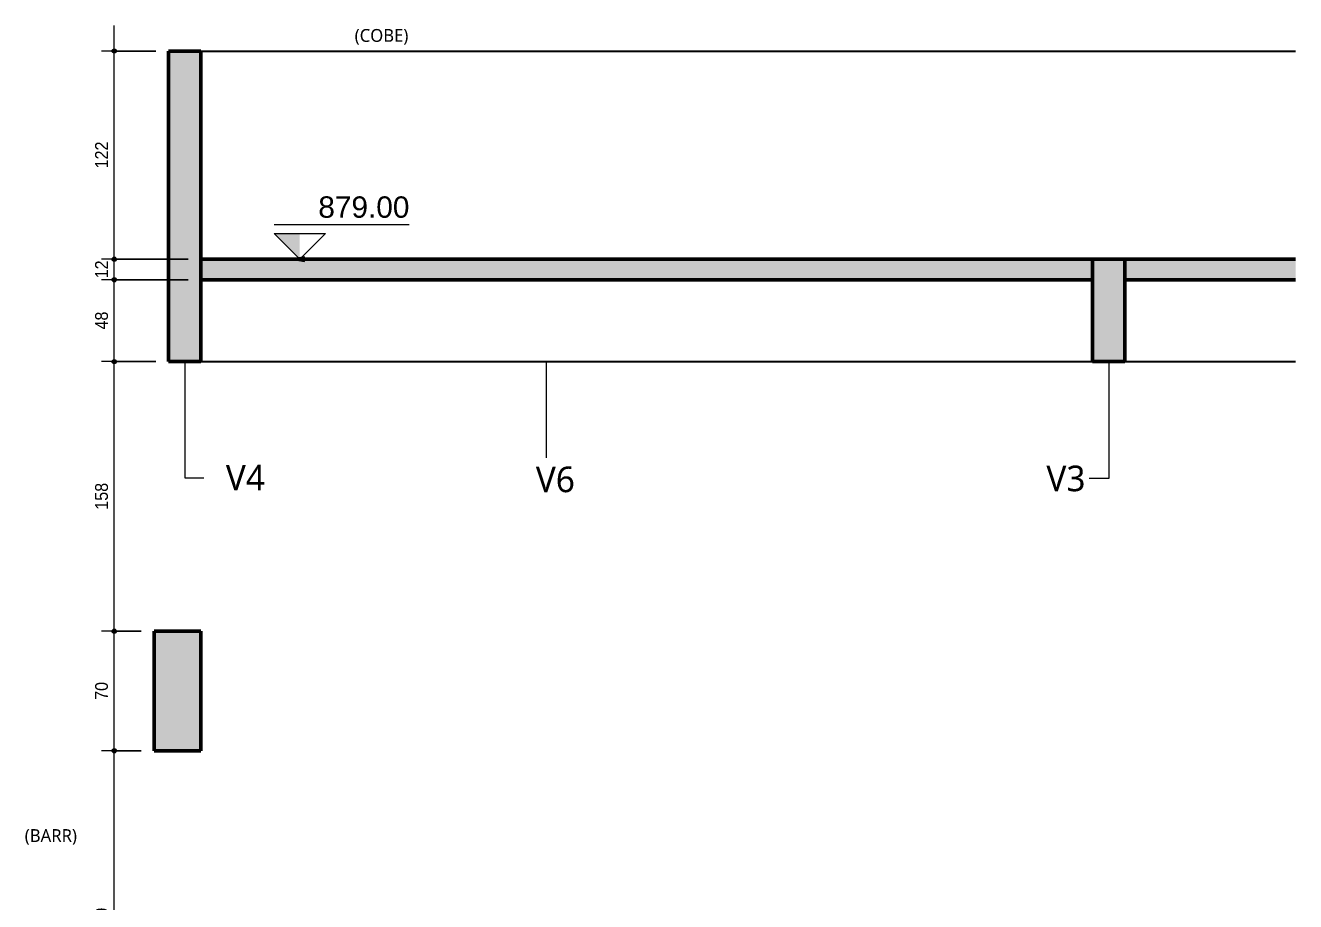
# Model space of a CAD drawing. Extents: x -875 to 3162, y 79010 to 88037.
# Drawn here: x 929 to 1674, y 87524 to 88037 of the extents above; entities that cross this region are included whole.
import ezdxf

# ---------------------------------------------------------------- set-up
doc = ezdxf.new("R2010")
doc.units = 0
for name, color, linetype, lineweight in [('A-ANNO-DIMS', 7, 'Continuous', 9), ('A-ANNO-DIMS-50', 7, 'Continuous', 9), ('A-FLOR', 7, 'Continuous', 25), ('G-ANNO-DIMS', 7, 'Continuous', 9), ('G-ANNO-TEXT', 7, 'Continuous', 9), ('S-BEAM', 7, 'Continuous', 25), ('S-BEAM-IDEN', 7, 'Continuous', 9)]:
    doc.layers.add(name, color=color, linetype=linetype, lineweight=lineweight)
doc.styles.add('Arial_1', font='arial.ttf', dxfattribs={"width": 0.9, "height": 7.5})
doc.styles.add('Arial_2', font='arial.ttf', dxfattribs={"height": 12.5})
doc.styles.add('Gadugi_1', font='gadugi.ttf', dxfattribs={"height": 15})
doc.styles.add('Gadugi_3', font='gadugi.ttf', dxfattribs={"height": 7.5})
doc.dimstyles.new('PED_1_5mm_ESQ', dxfattribs={"dimscale": 30.48, "dimtxt": 7.651945, "dimasz": 0.328084, "dimexe": 0.246063, "dimexo": 0.246063, "dimgap": 0.049213, "dimtad": 1, "dimdec": 1, "dimrnd": 0.5, "dimdsep": 46, "dimtxsty": 'Arial_1', "dimblk1": 'DOTSMALL', "dimblk2": 'DOTSMALL', "dimsah": 1, "dimcen": 0.09, "dimdle": 0.492126, "dimazin": 0, "dimtfac": 1, "dimtdec": 4, "dimtix": 1, "dimtmove": 0, "dimatfit": 3, "dimfxl": 1, "dimtvp": 1, "dimtolj": 1, "dimtzin": 0, "dimarcsym": 2})

# ---------------------------------------------------------------- blocks, each defined once
blk = doc.blocks.new('DIMBLOCK137-CT A 004 - CORTE D_2 ESCADA BARRILETE')
at = {"layer": 'A-ANNO-DIMS-50', "transparency": 16777216}
h = blk.add_hatch(color=256, dxfattribs=at)
edge = h.paths.add_edge_path(flags=0)
edge.add_arc((981.4, 87612), 1.25, 0, 360)
h = blk.add_hatch(color=256, dxfattribs=at)
edge = h.paths.add_edge_path(flags=0)
edge.add_arc((981.4, 87412), 1.25, 0, 360)
for p, q in [((997.23, 87612), (973.9, 87612)), ((981.4, 87412), (981.4, 87612)), ((981.4, 87612), (997.23, 87612)), ((987.13, 87412), (973.9, 87412)), ((981.4, 87412), (987.13, 87412))]:
    blk.add_line(p, q, dxfattribs=at)
for centre in [(981.4, 87612), (981.4, 87412)]:
    blk.add_circle(centre, 1.25, dxfattribs=at)
at = {"layer": 'A-ANNO-DIMS-50', "color": 0, "transparency": 16777216, "insert": (970.17, 87504.23), "char_height": 7.5, "width": 18.6472, "attachment_point": 1, "rotation": 90, "line_spacing_factor": 0.941778, "style": 'Arial_1'}
blk.add_mtext('200', dxfattribs=at)
blk = doc.blocks.new('_DotSmall')
at = {"color": 0, "linetype": 'ByBlock', "const_width": 0.5}
blk.add_lwpolyline([(-0.0625, 0, 1), (0.0625, 0, 1)], format="xyb", close=True, dxfattribs=at)
blk = doc.blocks.new('DIMBLOCK138-CT A 004 - CORTE D_2 ESCADA BARRILETE')
at = {"layer": 'A-ANNO-DIMS-50', "transparency": 16777216}
h = blk.add_hatch(color=256, dxfattribs=at)
edge = h.paths.add_edge_path(flags=0)
edge.add_arc((981.4, 87682), 1.25, 0, 360)
h = blk.add_hatch(color=256, dxfattribs=at)
edge = h.paths.add_edge_path(flags=0)
edge.add_arc((981.4, 87612), 1.25, 0, 360)
for p, q in [((997.23, 87682), (973.9, 87682)), ((981.4, 87612), (981.4, 87682)), ((981.4, 87682), (997.23, 87682)), ((997.23, 87612), (973.9, 87612)), ((981.4, 87612), (997.23, 87612))]:
    blk.add_line(p, q, dxfattribs=at)
for centre in [(981.4, 87682), (981.4, 87612)]:
    blk.add_circle(centre, 1.25, dxfattribs=at)
at = {"layer": 'A-ANNO-DIMS-50', "color": 0, "transparency": 16777216, "insert": (970.17, 87641.82), "char_height": 7.5, "width": 12.4315, "attachment_point": 1, "rotation": 90, "line_spacing_factor": 0.941778, "style": 'Arial_1'}
blk.add_mtext('70', dxfattribs=at)
blk = doc.blocks.new('DIMBLOCK139-CT A 004 - CORTE D_2 ESCADA BARRILETE')
at = {"layer": 'A-ANNO-DIMS-50', "transparency": 16777216}
h = blk.add_hatch(color=256, dxfattribs=at)
edge = h.paths.add_edge_path(flags=0)
edge.add_arc((981.4, 87840), 1.25, 0, 360)
h = blk.add_hatch(color=256, dxfattribs=at)
edge = h.paths.add_edge_path(flags=0)
edge.add_arc((981.4, 87682), 1.25, 0, 360)
for p, q in [((1005.73, 87840), (973.9, 87840)), ((981.4, 87682), (981.4, 87840)), ((981.4, 87840), (1005.73, 87840)), ((997.23, 87682), (973.9, 87682)), ((981.4, 87682), (997.23, 87682))]:
    blk.add_line(p, q, dxfattribs=at)
for centre in [(981.4, 87840), (981.4, 87682)]:
    blk.add_circle(centre, 1.25, dxfattribs=at)
at = {"layer": 'A-ANNO-DIMS-50', "color": 0, "transparency": 16777216, "insert": (970.17, 87753.23), "char_height": 7.5, "width": 18.6472, "attachment_point": 1, "rotation": 90, "line_spacing_factor": 0.941778, "style": 'Arial_1'}
blk.add_mtext('158', dxfattribs=at)
blk = doc.blocks.new('DIMBLOCK140-CT A 004 - CORTE D_2 ESCADA BARRILETE')
at = {"layer": 'A-ANNO-DIMS-50', "transparency": 16777216}
h = blk.add_hatch(color=256, dxfattribs=at)
edge = h.paths.add_edge_path(flags=0)
edge.add_arc((981.4, 87888), 1.25, 0, 360)
h = blk.add_hatch(color=256, dxfattribs=at)
edge = h.paths.add_edge_path(flags=0)
edge.add_arc((981.4, 87840), 1.25, 0, 360)
for p, q in [((1024.73, 87888), (973.9, 87888)), ((981.4, 87840), (981.4, 87888)), ((981.4, 87888), (1024.73, 87888)), ((1005.73, 87840), (973.9, 87840)), ((981.4, 87840), (1005.73, 87840))]:
    blk.add_line(p, q, dxfattribs=at)
for centre in [(981.4, 87888), (981.4, 87840)]:
    blk.add_circle(centre, 1.25, dxfattribs=at)
at = {"layer": 'A-ANNO-DIMS-50', "color": 0, "transparency": 16777216, "insert": (970.17, 87858.82), "char_height": 7.5, "width": 12.4315, "attachment_point": 1, "rotation": 90, "line_spacing_factor": 0.941778, "style": 'Arial_1'}
blk.add_mtext('48', dxfattribs=at)
blk = doc.blocks.new('DIMBLOCK141-CT A 004 - CORTE D_2 ESCADA BARRILETE')
at = {"layer": 'A-ANNO-DIMS-50', "transparency": 16777216}
h = blk.add_hatch(color=256, dxfattribs=at)
edge = h.paths.add_edge_path(flags=0)
edge.add_arc((981.4, 87900), 1.25, 0, 360)
h = blk.add_hatch(color=256, dxfattribs=at)
edge = h.paths.add_edge_path(flags=0)
edge.add_arc((981.4, 87888), 1.25, 0, 360)
for p, q in [((1024.73, 87900), (973.9, 87900)), ((981.4, 87888), (981.4, 87900)), ((981.4, 87900), (1024.73, 87900)), ((1024.73, 87888), (973.9, 87888)), ((981.4, 87888), (1024.73, 87888))]:
    blk.add_line(p, q, dxfattribs=at)
for centre in [(981.4, 87900), (981.4, 87888)]:
    blk.add_circle(centre, 1.25, dxfattribs=at)
at = {"layer": 'A-ANNO-DIMS-50', "color": 0, "transparency": 16777216, "insert": (970.17, 87888.82), "char_height": 7.5, "width": 12.4315, "attachment_point": 1, "rotation": 90, "line_spacing_factor": 0.941778, "style": 'Arial_1'}
blk.add_mtext('12', dxfattribs=at)
blk = doc.blocks.new('DIMBLOCK142-CT A 004 - CORTE D_2 ESCADA BARRILETE')
at = {"layer": 'A-ANNO-DIMS-50', "transparency": 16777216}
h = blk.add_hatch(color=256, dxfattribs=at)
edge = h.paths.add_edge_path(flags=0)
edge.add_arc((981.4, 88022), 1.25, 0, 360)
h = blk.add_hatch(color=256, dxfattribs=at)
edge = h.paths.add_edge_path(flags=0)
edge.add_arc((981.4, 87900), 1.25, 0, 360)
for p, q in [((981.4, 87900), (981.4, 88037)), ((1005.73, 88022), (973.9, 88022)), ((981.4, 88022), (1005.73, 88022)), ((1024.73, 87900), (973.9, 87900)), ((981.4, 87900), (1024.73, 87900))]:
    blk.add_line(p, q, dxfattribs=at)
for centre in [(981.4, 88022), (981.4, 87900)]:
    blk.add_circle(centre, 1.25, dxfattribs=at)
at = {"layer": 'A-ANNO-DIMS-50', "color": 0, "transparency": 16777216, "insert": (970.17, 87953.23), "char_height": 7.5, "width": 18.6472, "attachment_point": 1, "rotation": 90, "line_spacing_factor": 0.941778, "style": 'Arial_1'}
blk.add_mtext('122', dxfattribs=at)
blk = doc.blocks.new('Elevações de ponto - SIMBOLO DE NÍVEL-CORTE-2219088-CT A 004 - CORTE D_2 ESCADA BARRILETE')
at = {"layer": 'G-ANNO-DIMS'}
blk.add_hatch(color=256, dxfattribs=at).paths.add_polyline_path([(-716.96, 86709.5), (-716.96, 86694.5), (-731.96, 86709.5)], flags=0)
for p, q in [((-652.77, 86714.59), (-731.96, 86714.59)), ((-716.96, 86694.5), (-731.96, 86709.5)), ((-731.96, 86709.5), (-701.96, 86709.5)), ((-701.96, 86709.5), (-716.96, 86694.5))]:
    blk.add_line(p, q, dxfattribs=at)

msp = doc.modelspace()

# ---------------------------------------------------------------- hatches: boundary and pattern name
at = {"layer": 'A-FLOR', "true_color": 0xa6a6a6}
for points in [[(1151.25, 87888), (1554.73, 87888), (1554.73, 87900), (1032.23, 87900), (1032.23, 87888)], [(1673.77, 87888), (1673.77, 87900), (1573.73, 87900), (1573.73, 87888)]]:
    msp.add_hatch(color=253, dxfattribs=at).paths.add_polyline_path(points, flags=0)
at = {"layer": 'G-ANNO-DIMS'}
msp.add_hatch(color=256, dxfattribs=at).paths.add_polyline_path([(1085.34, 87900), (1092.84, 87898.68), (1092.84, 87901.33)], flags=0)
at = {"layer": 'S-BEAM', "true_color": 0xa6a6a6}
for points in [[(1032.23, 87840), (1032.23, 88022), (1013.23, 88022), (1013.23, 87840)], [(1573.73, 87840), (1573.73, 87900), (1554.73, 87900), (1554.73, 87840)], [(1032.23, 87612), (1032.23, 87682), (1004.73, 87682), (1004.78, 87612), (1013.23, 87612)]]:
    msp.add_hatch(color=253, dxfattribs=at).paths.add_polyline_path(points, flags=0)

# ---------------------------------------------------------------- linework, layer by layer
at = {"layer": 'A-FLOR', "lineweight": 50}
for p, q in [((1554.73, 87900), (1032.23, 87900)), ((1032.23, 87900), (1032.23, 87888)), ((1554.73, 87888), (1554.73, 87900)), ((1673.77, 87900), (1573.73, 87900)), ((1573.73, 87900), (1573.73, 87888)), ((1032.23, 87888), (1554.73, 87888)), ((1573.73, 87888), (1673.77, 87888))]:
    msp.add_line(p, q, dxfattribs=at)
at = {"layer": 'G-ANNO-DIMS'}
for p, q in [((1092.84, 87901.33), (1085.34, 87900)), ((1085.34, 87900), (1092.84, 87898.68)), ((1085.34, 87900), (1097.72, 87900)), ((1097.72, 87900), (1090.14, 87900)), ((1092.84, 87898.68), (1092.84, 87901.33))]:
    msp.add_line(p, q, dxfattribs=at)
at = {"layer": 'S-BEAM', "lineweight": 50}
for p, q in [((1032.23, 88022), (1013.23, 88022)), ((1013.23, 88022), (1013.23, 87840)), ((1032.23, 87840), (1032.23, 88022)), ((1573.73, 87900), (1554.73, 87900)), ((1554.73, 87900), (1554.73, 87840)), ((1573.73, 87840), (1573.73, 87900)), ((1013.23, 87840), (1032.23, 87840)), ((1554.73, 87840), (1573.73, 87840)), ((1032.23, 87682), (1004.73, 87682)), ((1004.73, 87682), (1004.73, 87612)), ((1032.23, 87612), (1032.23, 87682)), ((1004.73, 87612), (1032.23, 87612))]:
    msp.add_line(p, q, dxfattribs=at)
at = {"layer": 'S-BEAM'}
for p, q in [((1032.23, 88022), (1673.77, 88022)), ((1032.23, 87840), (1554.73, 87840)), ((1573.73, 87840), (1673.77, 87840))]:
    msp.add_line(p, q, dxfattribs=at)
at = {"layer": 'S-BEAM-IDEN'}
for p, q in [((1022.73, 87840), (1022.73, 87771.95)), ((1032.23, 87840), (1234.55, 87840)), ((1234.55, 87840), (1234.55, 87783.67)), ((1564.23, 87840), (1564.23, 87771.53)), ((1022.73, 87771.95), (1033.8, 87771.95)), ((1564.23, 87771.53), (1552.86, 87771.53))]:
    msp.add_line(p, q, dxfattribs=at)

# ---------------------------------------------------------------- block references
at = {"layer": 'G-ANNO-DIMS'}
msp.add_blockref('Elevações de ponto - SIMBOLO DE NÍVEL-CORTE-2219088-CT A 004 - CORTE D_2 ESCADA BARRILETE', (1807.1, 1205.5), dxfattribs=at)

# ---------------------------------------------------------------- texts
at = {"layer": 'G-ANNO-DIMS', "insert": (1100.99, 87936.82), "char_height": 12.5, "width": 63.9697, "attachment_point": 1, "line_spacing_factor": 0.941778, "style": 'Arial_2'}
msp.add_mtext('879.00', dxfattribs=at)
at = {"layer": 'G-ANNO-TEXT', "char_height": 7.5, "attachment_point": 1, "style": 'Gadugi_3'}
for s, insert, width in [('(COBE)', (1122.31, 88034.89), 39.2827), ('(BARR)', (928.93, 87566.08), 38.8818)]:
    msp.add_mtext(s, dxfattribs=dict(at, insert=insert, width=width))
at = {"layer": 'S-BEAM-IDEN', "char_height": 15, "width": 30.0633, "attachment_point": 1, "style": 'Gadugi_1'}
for s, insert in [('V4', (1046.8, 87779.5)), ('V6', (1228.47, 87778.5)), ('V3', (1527.71, 87779.08))]:
    msp.add_mtext(s, dxfattribs=dict(at, insert=insert))

# ---------------------------------------------------------------- dimensions: what is measured, and where the dimension line sits
at = {"layer": 'A-ANNO-DIMS'}
for base, p1, p2, override, picture, middle in [((981.4, 88022), (1032.23, 87900), (1013.23, 88022), {"dimpost": '<>', "dimfxl": 123.470644}, 'DIMBLOCK142-CT A 004 - CORTE D_2 ESCADA BARRILETE', (976.14, 87961)), ((981.4, 87900), (1032.23, 87888), (1032.23, 87900), {"dimpost": '<>', "dimfxl": 12}, 'DIMBLOCK141-CT A 004 - CORTE D_2 ESCADA BARRILETE', (976.14, 87894)), ((981.4, 87888), (1013.23, 87840), (1032.23, 87888), {"dimpost": '<>', "dimfxl": 51.623638}, 'DIMBLOCK140-CT A 004 - CORTE D_2 ESCADA BARRILETE', (976.07, 87864)), ((981.4, 87840), (1004.73, 87682), (1013.23, 87840), {"dimpost": '<>', "dimfxl": 158.232468}, 'DIMBLOCK139-CT A 004 - CORTE D_2 ESCADA BARRILETE', (976.07, 87761)), ((981.4, 87682), (1004.73, 87612), (1004.73, 87682), {"dimpost": '<>', "dimfxl": 70}, 'DIMBLOCK138-CT A 004 - CORTE D_2 ESCADA BARRILETE', (976.07, 87647)), ((981.4, 87612), (979.63, 87412), (1004.73, 87612), {"dimpost": '<>', "dimfxl": 201.563981}, 'DIMBLOCK137-CT A 004 - CORTE D_2 ESCADA BARRILETE', (976.07, 87512))]:
    dim = msp.add_linear_dim(base=base, p1=p1, p2=p2, angle=90, dimstyle='PED_1_5mm_ESQ', override=override, dxfattribs=at)
    dim.commit()
    dim.dimension.update_dxf_attribs({"geometry": picture, "text_midpoint": middle})

doc.saveas('drawing.dxf')
